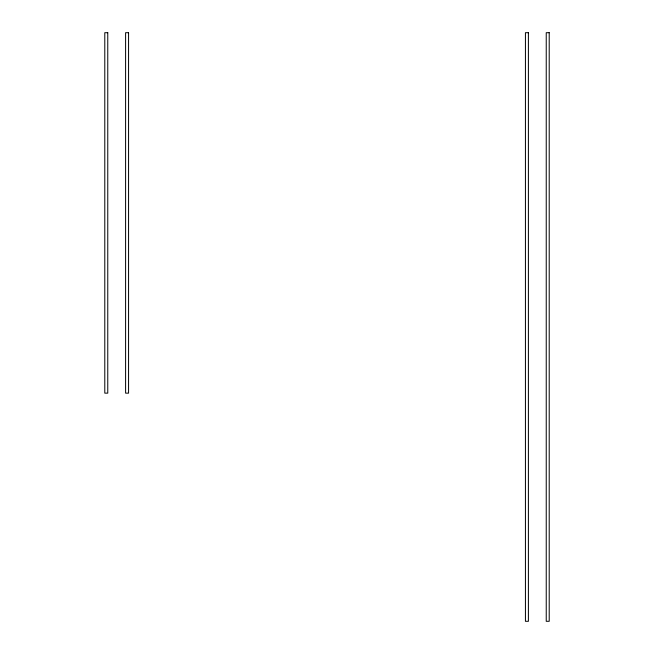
<?xml version="1.0" encoding="UTF-8"?>
<svg xmlns="http://www.w3.org/2000/svg" width="654" height="654" viewBox="0 0 654 654"><rect width="100%" height="100%" fill="white"/><g stroke="black" fill="none" stroke-linecap="round" stroke-linejoin="round"><path stroke-width="0.98" d="M107.763 32.7L104.787 32.7L104.787 393.144L107.763 393.144L107.763 32.7M128.568 32.7L125.601 32.7L125.601 393.144L128.568 393.144L128.568 32.7M528.399 32.7L525.432 32.7L525.432 621.3L528.399 621.3L528.399 32.7M549.213 32.7L546.237 32.7L546.237 621.3L549.213 621.3L549.213 32.7"/></g></svg>
